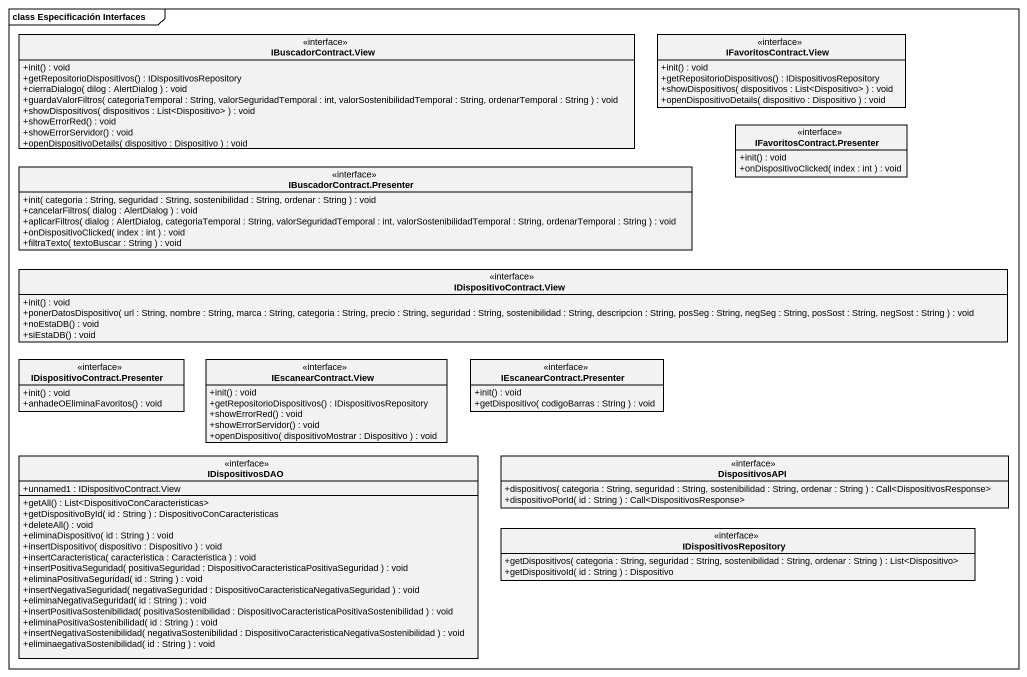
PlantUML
@startuml
mainframe class Especificación Interfaces
hide circle
hide empty members
skinparam classAttributeIconSize 0
interface "IBuscadorContract.View" as IBuscadorContract_View {
  +init() : void
  +getRepositorioDispositivos() : IDispositivosRepository
  +cierraDialogo( dilog : AlertDialog ) : void
  +guardaValorFiltros( categoriaTemporal : String, valorSeguridadTemporal : int, valorSostenibilidadTemporal : String, ordenarTemporal : String ) : void
  +showDispositivos( dispositivos : List<Dispositivo> ) : void
  +showErrorRed() : void
  +showErrorServidor() : void
  +openDispositivoDetails( dispositivo : Dispositivo ) : void
}
interface "IFavoritosContract.View" as IFavoritosContract_View {
  +init() : void
  +getRepositorioDispositivos() : IDispositivosRepository
  +showDispositivos( dispositivos : List<Dispositivo> ) : void
  +openDispositivoDetails( dispositivo : Dispositivo ) : void
}
interface "IFavoritosContract.Presenter" as IFavoritosContract_Presenter {
  +init() : void
  +onDispositivoClicked( index : int ) : void
}
interface "IBuscadorContract.Presenter" as IBuscadorContract_Presenter {
  +init( categoria : String, seguridad : String, sostenibilidad : String, ordenar : String ) : void
  +cancelarFiltros( dialog : AlertDialog ) : void
  +aplicarFiltros( dialog : AlertDialog, categoriaTemporal : String, valorSeguridadTemporal : int, valorSostenibilidadTemporal : String, ordenarTemporal : String ) : void
  +onDispositivoClicked( index : int ) : void
  +filtraTexto( textoBuscar : String ) : void
}
interface "IDispositivoContract.View" as IDispositivoContract_View {
  +init() : void
  +ponerDatosDispositivo( url : String, nombre : String, marca : String, categoria : String, precio : String, seguridad : String, sostenibilidad : String, descripcion : String, posSeg : String, negSeg : String, posSost : String, negSost : String ) : void
  +noEstaDB() : void
  +siEstaDB() : void
}
interface "IDispositivoContract.Presenter" as IDispositivoContract {
  +init() : void
  +anhadeOEliminaFavoritos() : void
}
interface "IEscanearContract.View" as IEscanearContract_View {
  +init() : void
  +getRepositorioDispositivos() : IDispositivosRepository
  +showErrorRed() : void
  +showErrorServidor() : void
  +openDispositivo( dispositivoMostrar : Dispositivo ) : void
}
interface "IEscanearContract.Presenter" as IEscanearContract_Presenter {
  +init() : void
  +getDispositivo( codigoBarras : String ) : void
}
interface IDispositivosDAO {
  +unnamed1 : IDispositivoContract.View
  +getAll() : List<DispositivoConCaracteristicas>
  +getDispositivoById( id : String ) : DispositivoConCaracteristicas
  +deleteAll() : void
  +eliminaDispositivo( id : String ) : void
  +insertDispositivo( dispositivo : Dispositivo ) : void
  +insertCaracteristica( caracteristica : Caracteristica ) : void
  +insertPositivaSeguridad( positivaSeguridad : DispositivoCaracteristicaPositivaSeguridad ) : void
  +eliminaPositivaSeguridad( id : String ) : void
  +insertNegativaSeguridad( negativaSeguridad : DispositivoCaracteristicaNegativaSeguridad ) : void
  +eliminaNegativaSeguridad( id : String ) : void
  +insertPositivaSostenibilidad( positivaSostenibilidad : DispositivoCaracteristicaPositivaSostenibilidad ) : void
  +eliminaPositivaSostenibilidad( id : String ) : void
  +insertNegativaSostenibilidad( negativaSostenibilidad : DispositivoCaracteristicaNegativaSostenibilidad ) : void
  +eliminaegativaSostenibilidad( id : String ) : void
}
interface DispositivosAPI {
  +dispositivos( categoria : String, seguridad : String, sostenibilidad : String, ordenar : String ) : Call<DispositivosResponse>
  +dispositivoPorId( id : String ) : Call<DispositivosResponse>
}
interface IDispositivosRepository {
  +getDispositivos( categoria : String, seguridad : String, sostenibilidad : String, ordenar : String ) : List<Dispositivo>
  +getDispositivoId( id : String ) : Dispositivo
}
@enduml
